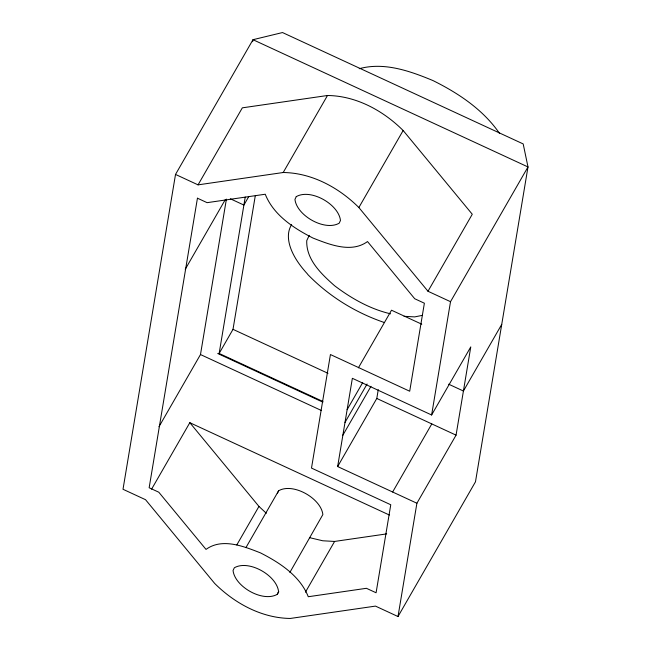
<?xml version="1.0" encoding="UTF-8"?>
<svg xmlns="http://www.w3.org/2000/svg" width="651" height="651" viewBox="0 0 651 651"><rect width="100%" height="100%" fill="white"/><g stroke="black" fill="none" stroke-linecap="round" stroke-linejoin="round"><path stroke-width="0.98" d="M175.518 174.427L123.006 489.275L145.539 499.699L214.667 583.434C234.629 603.322 261.661 618.125 290.322 618.45L375.472 606.105L398.005 616.538L475.482 481.805L527.994 166.957L523.192 143.936L282.51 32.55L252.995 39.695L175.518 174.427L198.05 184.86L283.201 172.515C311.87 172.84 338.894 187.643 358.864 207.531L427.992 291.266L450.516 301.69L431.621 414.988L352.362 378.304L337.641 466.555L416.9 503.239L398.005 616.538M158.958 426.747L200.484 354.543L226.402 199.125M252.661 41.705L252.995 39.695L527.994 166.957L450.516 301.69M245.232 197.033L219.143 353.452L322.912 401.472M322.855 402.147L217.808 353.534L219.143 353.452L233.009 329.341L255.249 195.984M337.641 466.555L376.791 398.461L378.264 389.64M416.9 503.239L456.058 435.145L470.779 346.893L431.621 414.988M309.225 235.369L306.743 240.634C306.068 259.708 321.423 274.038 334.565 285.724C351.263 298.37 370.012 309.038 390.551 313.815M277.334 493.499L278.628 490.756C293.105 482.415 321.049 498.357 322.863 514.567L289.866 572.441M277.285 594.322L278.571 591.58C276.765 575.37 248.812 559.437 234.344 567.77L233.05 570.512C234.856 586.722 262.809 602.655 277.285 594.322L278.791 591.694M198.05 184.86L242.335 107.838L327.486 95.502C356.154 95.819 383.179 110.629 403.148 130.509L472.276 214.252L427.992 291.266M185.218 269.327L225.222 199.759M248.845 196.447L243.897 205.057L230.348 198.791M283.201 172.515L327.486 95.502M151.577 489.194L189.823 422.686L389.412 515.047M358.864 207.531L403.148 130.509M236.809 544.928L258.952 506.421L189.823 422.686M245.915 547.646L278.628 490.756M358.384 367.831L391.511 310.21L421.767 324.206M347.129 409.666L362.688 382.609M344.997 422.434L367.083 384.017M342.865 435.193L370.98 386.312M305.417 592.198L334.606 541.437L386.702 533.885M392.634 492.01L431.792 423.915M501.734 324.385L463.422 391.023L448.669 384.196M359.238 68.713C384.196 61.845 410 71.024 432.972 80.569C458.467 93.207 483.14 109.637 499.512 133.382M422.45 315.344L414.703 316.899L404.068 316.305M334.606 541.437L322.782 540.778L309.412 537.62M384.196 322.473C355.568 312.692 329.17 296.441 308.029 274.755L307.126 273.583A82.644 40.321 29.9 0 1 288.719 232.293A82.644 40.321 29.9 0 1 291.632 224.652M233.009 329.341L327.99 373.3M376.791 398.461L456.058 435.145M200.484 354.543L321.504 410.545M258.952 506.421L266.332 513.281M197.448 198.197L149.152 487.754L158.803 492.221L206.017 549.403C222.154 537.596 243.922 546.392 260.506 552.902C279.767 562.724 299.981 575.826 308.273 596.731L366.423 588.301L376.083 592.768L390.763 504.761L311.495 468.077L330.431 354.543L409.699 391.227L424.379 303.211L414.72 298.744L367.514 241.554C351.369 253.369 329.601 244.573 313.017 238.063C293.764 228.241 273.542 215.139 265.25 194.234L207.099 202.664L197.448 198.197M296.246 196.643L294.952 199.385C296.758 215.595 324.711 231.528 339.187 223.195L340.473 220.453C338.666 204.243 310.714 188.31 296.246 196.643"/></g></svg>
